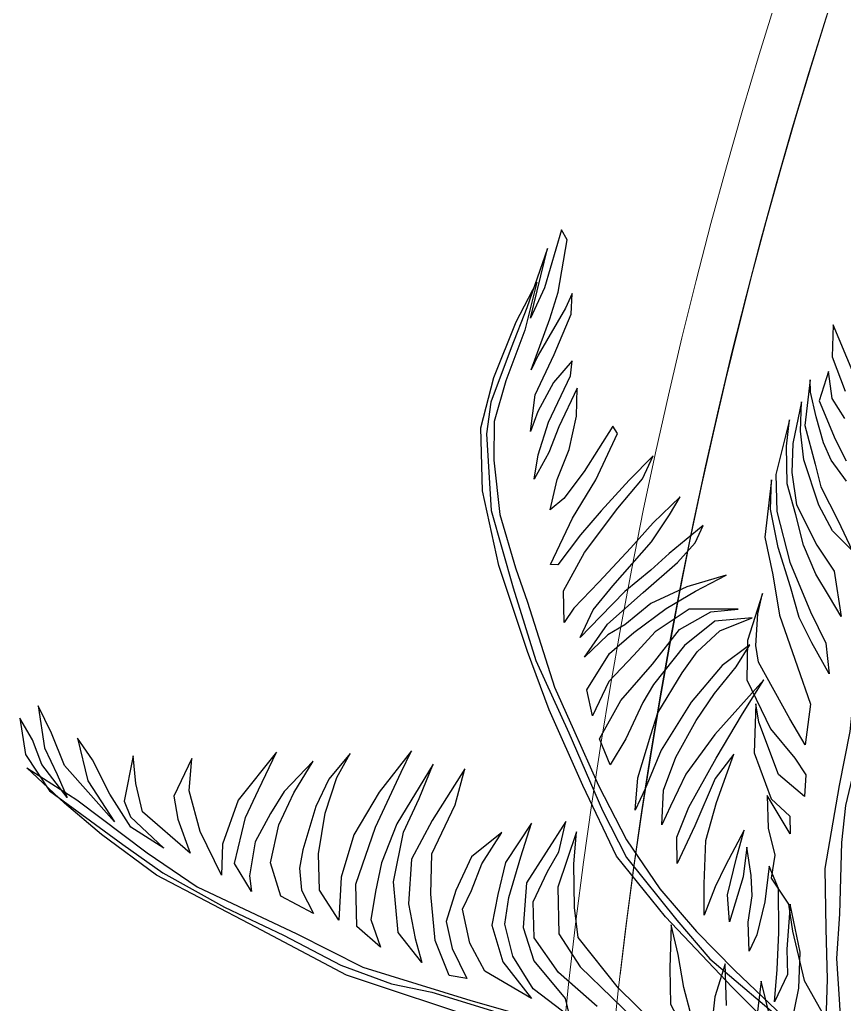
# Model space of a CAD drawing. Header units: millimetres. Extents: x 2508 to 2607, y 837 to 997.
# Drawn here: x 2511.338 to 2513.068, y 880.062 to 882.127 of the extents above; entities that cross this region are included whole.
import ezdxf

# ---------------------------------------------------------------- set-up
doc = ezdxf.new("R2010")
doc.units = ezdxf.units.MM
doc.layers.add('pergolas', color=24, linetype='Continuous')
doc.layers.add('PISO EST', color=250, linetype='Continuous', lineweight=0)

# ---------------------------------------------------------------- blocks, each defined once
blk = doc.blocks.new('A-19')
at = {"color": 1}
for points in [[(-0.046, -0.0129), (-0.1337, -0.023), (-0.2487, -0.0461), (-0.3646, -0.076), (-0.5106, -0.1245), (-0.6036, -0.1737), (-0.7053, -0.227), (-0.7619, -0.2688), (-0.7997, -0.3006), (-0.8383, -0.3371), (-0.7871, -0.3043), (-0.715, -0.2499), (-0.6637, -0.2149), (-0.5616, -0.1668), (-0.4939, -0.1327), (-0.383, -0.0987), (-0.3015, -0.0753), (-0.1777, -0.0459), (-0.0979, -0.0373), (-0.0172, -0.0283), (-0.046, -0.0129), (-0.046, -0.0129)], [(-0.065, -0.0616), (-0.1153, -0.1122), (-0.1835, -0.1842), (-0.2337, -0.2465), (-0.2684, -0.3188), (-0.3028, -0.3964), (-0.3251, -0.4563), (-0.3545, -0.5444), (-0.3711, -0.621), (-0.373, -0.6854), (-0.3594, -0.737), (-0.3367, -0.7941), (-0.3155, -0.8346), (-0.3278, -0.7856), (-0.3471, -0.7334), (-0.3592, -0.6918), (-0.3596, -0.6522), (-0.3535, -0.5966), (-0.3375, -0.5418), (-0.3249, -0.5068), (-0.2973, -0.4196), (-0.278, -0.3761), (-0.2523, -0.3188), (-0.2236, -0.2633), (-0.1894, -0.2128), (-0.1519, -0.1692), (-0.1126, -0.1292), (-0.0628, -0.0821)], [(-0.0028, -0.2605), (0.0014, -0.2985), (0.0162, -0.3616), (0.0266, -0.4295), (0.0353, -0.5335), (0.0445, -0.6497), (0.0595, -0.7294), (0.0693, -0.7819), (0.0883, -0.8559), (0.0517, -0.7553), (0.0462, -0.7137), (0.0354, -0.672), (0.0274, -0.6052), (0.0241, -0.5503), (0.0171, -0.4915), (0.0113, -0.4302), (0.0054, -0.3741), (-0.0054, -0.3189), (-0.0203, -0.2339), (-0.0191, -0.172), (-0.018, -0.1205), (-0.0191, -0.0772)], [(-0.0036, -0.0712), (-0.0051, -0.0999), (-0.0079, -0.1416), (-0.0049, -0.1874), (-0.0028, -0.2605), (-0.0028, -0.2605)]]:
    blk.add_lwpolyline(points, dxfattribs=at)
at = {"color": 8}
for points in [[(-0.072, -0.0627), (-0.0854, -0.1185), (-0.0898, -0.0819)], [(-0.121, -0.0934), (-0.1224, -0.136), (-0.1329, -0.1022), (-0.1347, -0.087)], [(-0.1582, -0.0873), (-0.1649, -0.1119), (-0.1705, -0.1457), (-0.1777, -0.176), (-0.1793, -0.1316), (-0.1784, -0.0947), (-0.163, -0.0659)], [(-0.1958, -0.076), (-0.2319, -0.1113), (-0.2731, -0.163), (-0.2768, -0.1938), (-0.2774, -0.2381), (-0.2747, -0.2713), (-0.2939, -0.2147), (-0.2928, -0.1669), (-0.2711, -0.133), (-0.2386, -0.1015), (-0.2061, -0.0701)], [(-0.2536, -0.0925), (-0.2932, -0.1273), (-0.3183, -0.1628), (-0.3192, -0.1998), (-0.3047, -0.2306), (-0.2929, -0.2508), (-0.2858, -0.2819), (-0.3262, -0.2192), (-0.3295, -0.1734), (-0.3187, -0.1393), (-0.2865, -0.1005), (-0.2821, -0.0823), (-0.3193, -0.1106), (-0.3401, -0.144), (-0.3482, -0.1769), (-0.3441, -0.204), (-0.332, -0.2456), (-0.321, -0.2802), (-0.3475, -0.24), (-0.3555, -0.2072), (-0.3617, -0.1757), (-0.3504, -0.1381), (-0.3208, -0.1005), (-0.3689, -0.1286), (-0.3843, -0.1574), (-0.3917, -0.192), (-0.3825, -0.2114), (-0.3719, -0.2386), (-0.3513, -0.2708), (-0.3825, -0.2457), (-0.3986, -0.2114), (-0.4083, -0.1795), (-0.4021, -0.1517), (-0.3874, -0.1212), (-0.4053, -0.1243), (-0.4197, -0.16), (-0.4242, -0.2074), (-0.423, -0.2487), (-0.3993, -0.2989), (-0.3893, -0.3361), (-0.4229, -0.2831), (-0.4438, -0.2435), (-0.4471, -0.1977), (-0.4401, -0.1622), (-0.4335, -0.1375), (-0.4577, -0.1683), (-0.4624, -0.22), (-0.4522, -0.2711), (-0.436, -0.3054), (-0.4216, -0.3406), (-0.4589, -0.2797), (-0.4746, -0.2397), (-0.4808, -0.2104), (-0.4835, -0.1934), (-0.4858, -0.1816), (-0.4756, -0.1531), (-0.5, -0.1743), (-0.501, -0.2178), (-0.481, -0.2761), (-0.4545, -0.3324), (-0.4441, -0.3544), (-0.4771, -0.3119), (-0.5031, -0.2682), (-0.516, -0.2248), (-0.5185, -0.1808), (-0.5383, -0.2117), (-0.5392, -0.2487), (-0.5323, -0.2906), (-0.5205, -0.327), (-0.5067, -0.3517), (-0.5287, -0.3255), (-0.542, -0.2973), (-0.5554, -0.2531), (-0.5588, -0.2343), (-0.5566, -0.2117), (-0.5443, -0.1876), (-0.5778, -0.2056), (-0.5886, -0.2397), (-0.5799, -0.2786), (-0.5645, -0.3112), (-0.5448, -0.3438), (-0.5746, -0.3127), (-0.5884, -0.2902), (-0.6043, -0.2611), (-0.61, -0.2262), (-0.6079, -0.2101), (-0.6255, -0.2389), (-0.614, -0.2861), (-0.6007, -0.3143), (-0.5824, -0.353), (-0.6218, -0.3038), (-0.6377, -0.2586), (-0.6387, -0.2268), (-0.6606, -0.2716), (-0.672, -0.3135), (-0.6693, -0.3466), (-0.6876, -0.3079), (-0.6836, -0.2845), (-0.671, -0.2496), (-0.7198, -0.292), (-0.7266, -0.3209), (-0.7294, -0.3492), (-0.7384, -0.3028), (-0.7319, -0.2869), (-0.6977, -0.2546), (-0.7317, -0.276), (-0.7533, -0.3099), (-0.7711, -0.3452), (-0.7864, -0.3674), (-0.7758, -0.3237), (-0.7483, -0.2817), (-0.7997, -0.3393), (-0.8131, -0.3725), (-0.8267, -0.4004), (-0.8201, -0.3575), (-0.8073, -0.33), (-0.7968, -0.3067), (-0.8228, -0.3405), (-0.8325, -0.3655), (-0.8456, -0.3878), (-0.8395, -0.3506), (-0.8152, -0.3133), (-0.74, -0.2584), (-0.6988, -0.2293), (-0.6358, -0.1942), (-0.5751, -0.1656), (-0.5165, -0.1348), (-0.4643, -0.1155), (-0.4232, -0.1069), (-0.3132, -0.0733)], [(0.0084, -0.7428), (-0.0116, -0.7911), (-0.0128, -0.7582), (0.0007, -0.7228)], [(0.0004, -0.6948), (-0.0126, -0.7154), (-0.0165, -0.743), (-0.0259, -0.7132), (-0.0098, -0.6737), (0.0015, -0.6517)], [(0.0018, -0.6307), (-0.0138, -0.6524), (-0.0217, -0.6699), (-0.0291, -0.6968), (-0.035, -0.722), (-0.0354, -0.7346), (-0.0409, -0.6877), (-0.03, -0.6482), (-0.0243, -0.6251), (-0.0065, -0.5901), (0.0079, -0.5596), (-0.0125, -0.5799), (-0.0264, -0.6061), (-0.0418, -0.6527), (-0.0451, -0.6821), (-0.0441, -0.7119), (-0.0531, -0.6695), (-0.0541, -0.6397), (-0.0492, -0.6065), (-0.0285, -0.5653), (-0.0106, -0.5386), (-0.0035, -0.4921), (-0.0155, -0.5123), (-0.0296, -0.5355), (-0.0421, -0.5653), (-0.0499, -0.5964), (-0.0587, -0.6279), (-0.0594, -0.6667), (-0.0563, -0.6937), (-0.0705, -0.6377), (-0.0695, -0.5997), (-0.0561, -0.5477), (-0.035, -0.4969), (-0.0192, -0.4648), (-0.0157, -0.4332), (-0.0336, -0.4651), (-0.0467, -0.491), (-0.0554, -0.5225), (-0.0681, -0.5627), (-0.0758, -0.6022), (-0.0748, -0.632), (-0.0817, -0.5732), (-0.0736, -0.5347), (-0.0666, -0.4934), (-0.0483, -0.4405), (-0.0349, -0.4021), (-0.0405, -0.3605), (-0.0562, -0.3873), (-0.0881, -0.4454), (-0.091, -0.4622), (-0.089, -0.4947), (-0.084, -0.5157), (-0.0994, -0.4675), (-0.1003, -0.4272), (-0.0758, -0.3771), (-0.051, -0.3468), (-0.0397, -0.3299), (-0.041, -0.3075), (-0.0677, -0.3303), (-0.0878, -0.3838), (-0.0909, -0.4027), (-0.0926, -0.3523), (-0.0753, -0.3051), (-0.0561, -0.2873), (-0.0557, -0.2694), (-0.0792, -0.3086), (-0.0785, -0.275), (-0.0715, -0.2473), (-0.0753, -0.2238), (-0.0574, -0.1971), (-0.0534, -0.1695), (-0.0415, -0.1191), (-0.005, -0.0541)], [(-0.0552, -0.0709), (-0.047, -0.1112), (-0.0456, -0.1482), (-0.0559, -0.1971), (-0.0592, -0.1513), (-0.0586, -0.1253), (-0.0719, -0.0971), (-0.0692, -0.1302), (-0.0674, -0.1681), (-0.0676, -0.2134), (-0.0772, -0.2362), (-0.0816, -0.1996), (-0.09, -0.1659), (-0.0979, -0.1492), (-0.099, -0.1787), (-0.0948, -0.2058), (-0.0957, -0.2266), (-0.1003, -0.2557), (-0.104, -0.2252), (-0.1181, -0.1791), (-0.1201, -0.2069), (-0.1109, -0.2446), (-0.1029, -0.273), (-0.1221, -0.2369), (-0.1325, -0.2149), (-0.144, -0.1859), (-0.1438, -0.2181), (-0.1422, -0.2626), (-0.1314, -0.3015), (-0.1134, -0.3511), (-0.1328, -0.3259), (-0.1535, -0.2775), (-0.1717, -0.2388), (-0.1719, -0.2658), (-0.1596, -0.2965), (-0.1316, -0.3468), (-0.1048, -0.3922), (-0.0829, -0.4271), (-0.133, -0.3711), (-0.1629, -0.3304), (-0.1783, -0.2978), (-0.1874, -0.2785), (-0.1856, -0.3142), (-0.1729, -0.348), (-0.152, -0.3855), (-0.1335, -0.4133), (-0.1111, -0.4404), (-0.0972, -0.4629), (-0.1255, -0.4418), (-0.1572, -0.4041), (-0.1879, -0.3551), (-0.2044, -0.3155), (-0.2147, -0.2935), (-0.212, -0.3267), (-0.1987, -0.3709), (-0.1914, -0.3933), (-0.1666, -0.4343), (-0.151, -0.456), (-0.128, -0.4774), (-0.0948, -0.4908), (-0.133, -0.4873), (-0.1642, -0.4622), (-0.1959, -0.4223), (-0.2068, -0.4038), (-0.2243, -0.3668), (-0.2402, -0.3399), (-0.2512, -0.3667), (-0.2295, -0.4059), (-0.1969, -0.4432), (-0.1694, -0.4786), (-0.1372, -0.4968), (-0.109, -0.4996), (-0.1594, -0.4997), (-0.1941, -0.4763), (-0.2162, -0.4523), (-0.2417, -0.4256), (-0.2583, -0.3904), (-0.2641, -0.4168), (-0.2411, -0.4543), (-0.2159, -0.4758), (-0.1829, -0.5001), (-0.1529, -0.5181), (-0.1215, -0.5345), (-0.1617, -0.5223), (-0.1987, -0.5053), (-0.2252, -0.4834), (-0.2428, -0.4734), (-0.2666, -0.4503), (-0.243, -0.4843), (-0.2064, -0.5165), (-0.1714, -0.5473), (-0.1532, -0.5677), (-0.1449, -0.5853), (-0.1799, -0.5567), (-0.1986, -0.5397), (-0.2251, -0.5178), (-0.2502, -0.492), (-0.271, -0.4706), (-0.2577, -0.4988), (-0.2374, -0.5236), (-0.198, -0.5685), (-0.1795, -0.5963), (-0.1686, -0.6148), (-0.1963, -0.5881), (-0.2192, -0.5623), (-0.2519, -0.5272), (-0.2774, -0.5005), (-0.2875, -0.4859), (-0.2882, -0.5185), (-0.2665, -0.5577), (-0.2323, -0.6029), (-0.2073, -0.6331), (-0.1961, -0.6568), (-0.2208, -0.6319), (-0.2496, -0.6003), (-0.2708, -0.5759), (-0.294, -0.5449), (-0.3014, -0.5452), (-0.279, -0.5927), (-0.2551, -0.632), (-0.2327, -0.6795), (-0.2377, -0.6872), (-0.2671, -0.6408), (-0.2878, -0.6129), (-0.3019, -0.6013), (-0.2947, -0.6324), (-0.2824, -0.6631), (-0.2749, -0.6972), (-0.2743, -0.7259), (-0.2929, -0.6864), (-0.3032, -0.66), (-0.3182, -0.6327), (-0.314, -0.6576), (-0.3035, -0.6913), (-0.2811, -0.7388), (-0.2793, -0.7541), (-0.2983, -0.7319), (-0.3146, -0.702), (-0.322, -0.6818), (-0.3172, -0.7193), (-0.2977, -0.7606), (-0.2804, -0.8019), (-0.2791, -0.8229), (-0.2861, -0.8079), (-0.3142, -0.7598), (-0.3212, -0.7449), (-0.302, -0.7971), (-0.2935, -0.8243), (-0.2843, -0.878), (-0.2902, -0.8883), (-0.3075, -0.8287), (-0.322, -0.7979), (-0.3045, -0.8693), (-0.3257, -0.8083), (-0.3418, -0.7675), (-0.3627, -0.7117), (-0.3672, -0.6794), (-0.3623, -0.6008), (-0.3396, -0.5213), (-0.3166, -0.447), (-0.2827, -0.3729), (-0.2482, -0.2932), (-0.2236, -0.245), (-0.1721, -0.181), (-0.1382, -0.1413), (-0.0552, -0.0709)]]:
    blk.add_lwpolyline(points, dxfattribs=at)

msp = doc.modelspace()

# ---------------------------------------------------------------- linework, layer by layer
at = {"layer": 'PISO EST', "color": 251}
for centre, radius, start, end in [((2523.2572, 878.9067), 10.8335, 96.61338, 179.66829), ((2523.2572, 878.9067), 10.8335, 96.61338, 179.66829), ((2523.2776, 878.869), 10.7533, 96.77222, 179.46486), ((2523.2776, 878.869), 10.7533, 96.77222, 173.30294)]:
    msp.add_arc(centre, radius, start, end, dxfattribs=at)

# ---------------------------------------------------------------- block references
at = {"layer": 'pergolas', "xscale": -2.046488804899269, "yscale": 2.046488804899269, "zscale": 2.046488804899269, "rotation": 180}
msp.add_blockref('A-19', (2513.0684, 879.8683), dxfattribs=at)

doc.saveas('drawing.dxf')
